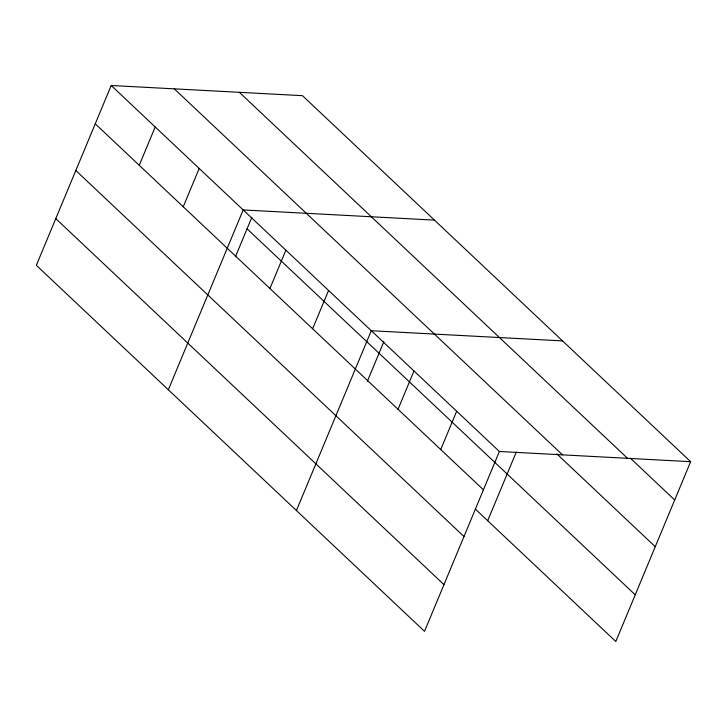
<?xml version="1.0" encoding="UTF-8"?>
<svg xmlns="http://www.w3.org/2000/svg" width="727" height="727" viewBox="0 0 727 727"><rect width="100%" height="100%" fill="white"/><g stroke="black" fill="none" stroke-linecap="round" stroke-linejoin="round"><path stroke-width="1.09" d="M111.204 85.495L36.35 265.319L424.523 631.327L499.376 451.494L111.204 85.495L302.477 95.673L690.65 461.681L615.796 641.505L475.385 509.109M139.248 165.293L155.196 126.971M183.24 206.768L199.189 168.455M168.328 389.763L243.181 209.939L434.455 220.117M235.403 256.822L251.851 217.3M269.935 288.51L285.884 250.197M312.628 328.768L328.577 290.455M296.425 510.545L371.279 330.721L562.553 340.899M367.38 381.266L383.829 341.735M398.023 409.292L413.972 370.979M440.726 449.55L456.674 411.237M487.699 520.723L516.279 452.058M499.376 451.494L690.65 461.681M630.364 458.183L674.701 499.994M239.356 92.32L627.528 458.319M174.326 88.858L562.498 454.857M556.728 453.784L655.263 546.695M247.062 228.805L635.234 594.804M95.255 123.808L483.428 489.816M75.817 170.509L463.99 536.517M55.788 218.618L443.961 584.626"/></g></svg>
